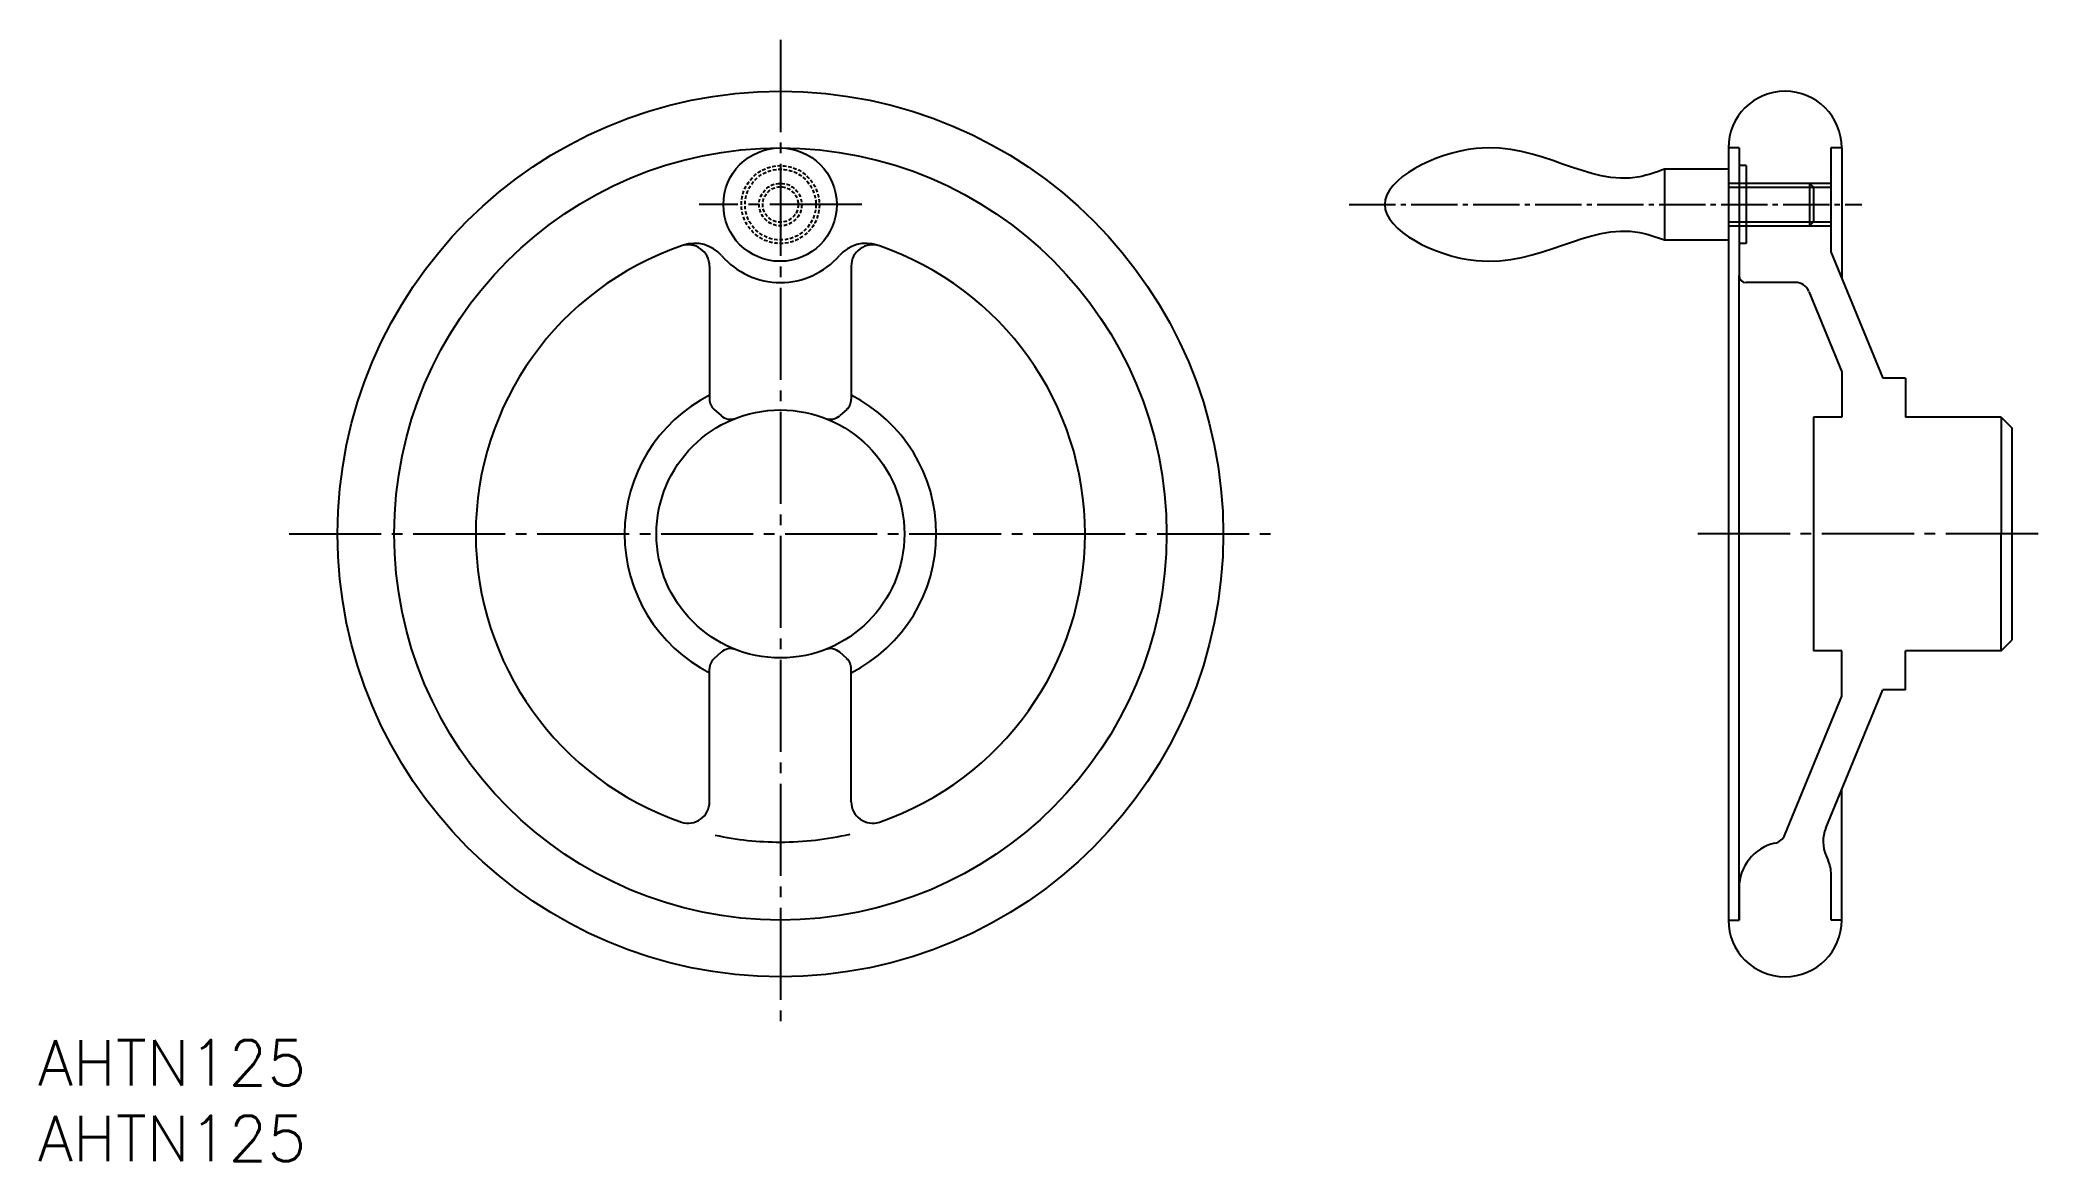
# Model space of a CAD drawing. Extents: x 122 to 404, y 706 to 865.
import ezdxf

# ---------------------------------------------------------------- set-up
doc = ezdxf.new("R2010")
doc.units = 0
doc.header["$MEASUREMENT"] = 0
doc.linetypes.add('CENTER', pattern=[17.5, 13, -1.5, 1.5, -1.5])
doc.linetypes.add('DASHED', pattern=[0.75, 0.5, -0.25])
doc.layers.get('0').update_dxf_attribs({"linetype": 'CONTINUOUS'})
doc.layers.add('CENTER', color=1, linetype='CENTER')
doc.styles.get("Standard").update_dxf_attribs({"font": 'txt.shx', "bigfont": '@extfont2.shx'})

msp = doc.modelspace()

# ---------------------------------------------------------------- linework, layer by layer
at = {"color": 7, "linetype": 'Continuous'}
for p, q in [((360.4, 849.27), (360.4, 740.27)), ((361.9, 849.27), (360.4, 849.27)), ((361.9, 849.27), (361.9, 831.26)), ((376.4, 849.27), (374.86, 849.27)), ((374.86, 849.27), (374.86, 834.59)), ((376.4, 849.27), (376.4, 830.84)), ((360.4, 846.27), (351.4, 846.27)), ((351.4, 846.27), (351.4, 836.27)), ((362.89, 846.77), (361.9, 846.77)), ((362.89, 846.77), (362.89, 835.77)), ((360.4, 844.27), (371.85, 844.27)), ((362.89, 844.27), (374.86, 844.27)), ((371.85, 844.27), (371.85, 838.27)), ((371.85, 844.27), (372.4, 843.72)), ((372.4, 843.72), (372.4, 838.81)), ((360.4, 838.27), (371.86, 838.27)), ((362.89, 838.27), (374.86, 838.27)), ((372.4, 838.81), (371.86, 838.27)), ((351.4, 836.27), (360.4, 836.27)), ((362.89, 835.77), (361.9, 835.77)), ((216.61, 832.59), (216.61, 813.81)), ((236.61, 832.59), (236.61, 813.81)), ((374.86, 834.59), (382.18, 816.77)), ((361.9, 740.27), (361.9, 831.26)), ((369.89, 830.27), (362.9, 830.27)), ((371.74, 829.02), (376.4, 817.68)), ((376.4, 817.68), (376.4, 811.27)), ((385.4, 816.77), (382.18, 816.77)), ((385.4, 816.77), (385.4, 811.27)), ((217.27, 812.33), (218.23, 811.47)), ((235.96, 812.33), (235, 811.47)), ((372.4, 811.27), (372.4, 778.27)), ((376.4, 811.27), (372.4, 811.27)), ((398.9, 811.27), (385.4, 811.27)), ((398.9, 811.27), (400.4, 809.77)), ((398.9, 811.27), (398.9, 794.77)), ((400.4, 809.77), (400.4, 779.77)), ((398.9, 778.27), (398.9, 794.77)), ((398.9, 778.27), (400.4, 779.77)), ((216.61, 756.94), (216.61, 775.72)), ((217.27, 777.2), (218.23, 778.06)), ((235.96, 777.2), (235, 778.06)), ((236.61, 756.94), (236.61, 775.72)), ((376.4, 778.27), (372.4, 778.27)), ((376.4, 771.85), (376.4, 778.27)), ((398.9, 778.27), (385.4, 778.27)), ((385.4, 772.77), (385.4, 778.27)), ((374.15, 753.23), (382.18, 772.77)), ((385.4, 772.77), (382.18, 772.77)), ((368.37, 752.29), (376.4, 771.85)), ((376.4, 740.27), (376.4, 758.69)), ((374.2, 749.32), (374.48, 748.68)), ((361.9, 744.77), (361.9, 740.27)), ((374.9, 740.27), (374.9, 746.68)), ((360.4, 740.27), (361.9, 740.27)), ((376.4, 740.27), (374.9, 740.27))]:
    msp.add_line(p, q, dxfattribs=at)
at = {"color": 3, "linetype": 'Continuous'}
for p, q in [((360.4, 843.72), (372.4, 843.72)), ((362.89, 843.72), (374.86, 843.72)), ((360.4, 838.81), (372.4, 838.81)), ((362.89, 838.81), (374.86, 838.81))]:
    msp.add_line(p, q, dxfattribs=at)
at = {"color": 7, "linetype": 'Continuous'}
for centre, radius in [((226.61, 794.77), 62.5), ((226.61, 794.77), 54.5), ((226.56, 841.26), 8), ((226.61, 794.77), 17.5)]:
    msp.add_circle(centre, radius, dxfattribs=at)
at = {"color": 3, "linetype": 'DASHED'}
for radius in [5.5, 5, 3, 2.5]:
    msp.add_circle((226.61, 841.27), radius, dxfattribs=at)
at = {"color": 7, "linetype": 'Continuous'}
for centre, radius, start, end in [((368.4, 849.27), 8, 0, 180), ((226.61, 794.77), 43, 108.9656, 251.0344), ((213.61, 832.59), 3, 0, 108.9656), ((214.52, 830.79), 5, 40.8998, 108.5574), ((238.71, 830.79), 5, 71.4426, 139.1002), ((239.61, 832.59), 3, 71.0344, 180), ((226.61, 794.77), 43, 288.9656, 71.0344), ((226.61, 841.27), 11, 220.8998, 319.1002), ((362.9, 831.26), 1, 180, 270), ((369.89, 828.27), 2, 22.33, 90), ((226.61, 794.77), 22, 117.0357, 180), ((218.61, 813.81), 2, 180, 227.8564), ((234.61, 813.81), 2, 312.1436, 0), ((226.61, 794.77), 22, 0, 62.9643), ((219.57, 812.95), 2, 227.8564, 291.1746), ((233.66, 812.95), 2, 248.8254, 312.1436), ((226.61, 794.77), 22, 180, 242.9643), ((226.61, 794.77), 22, 297.0357, 0), ((219.57, 776.58), 2, 68.8254, 132.1436), ((233.66, 776.58), 2, 47.8564, 111.1746), ((218.61, 775.72), 2, 132.1436, 180), ((234.61, 775.72), 2, 0, 47.8564), ((213.61, 756.94), 3, 251.0344, 0), ((239.61, 756.94), 3, 180, 288.9656), ((378.78, 751.33), 5, 157.67, 203.6448), ((226.61, 794.77), 43.5, 257.7753, 270), ((226.61, 794.77), 43.5, 270, 283.0626), ((368.4, 744.77), 6.5, 102.8041, 180), ((366.52, 753.05), 2, 282.8041, 337.67), ((369.9, 746.68), 5, 0, 23.6448), ((368.4, 740.27), 8, 180, 0)]:
    msp.add_arc(centre, radius, start, end, dxfattribs=at)
msp.add_open_spline([(351.4, 846.27), (350.23, 845.85), (341.53, 842.75), (329.72, 854.22), (304.91, 841.27), (329.72, 828.31), (341.53, 839.78), (350.23, 836.68), (351.4, 836.27)], degree=3, knots=[0, 0, 0, 0, 3.657719, 27.105029, 42.225303, 57.346849, 80.794571, 84.45229, 84.45229, 84.45229, 84.45229], dxfattribs=at)
at = {"layer": 'CENTER', "color": 1, "linetype": 'CENTER'}
for p, q in [((226.61, 864.51), (226.61, 725.02)), ((238.11, 841.27), (215.12, 841.27)), ((157.27, 794.77), (295.95, 794.77)), ((404.1, 794.77), (355.68, 794.77))]:
    msp.add_line(p, q, dxfattribs=at)
at = {"layer": 'CENTER', "color": 1, "linetype": 'CENTER', "ltscale": 0.5}
msp.add_line((306.9, 841.26), (379.25, 841.27), dxfattribs=at)

# ---------------------------------------------------------------- texts
at = {"color": 7, "linetype": 'Continuous'}
for p in [(121.83, 716.91), (121.83, 706.24)]:
    msp.add_text('AHTN125', height=6.4, dxfattribs=at).set_placement(p)

doc.saveas('drawing.dxf')
